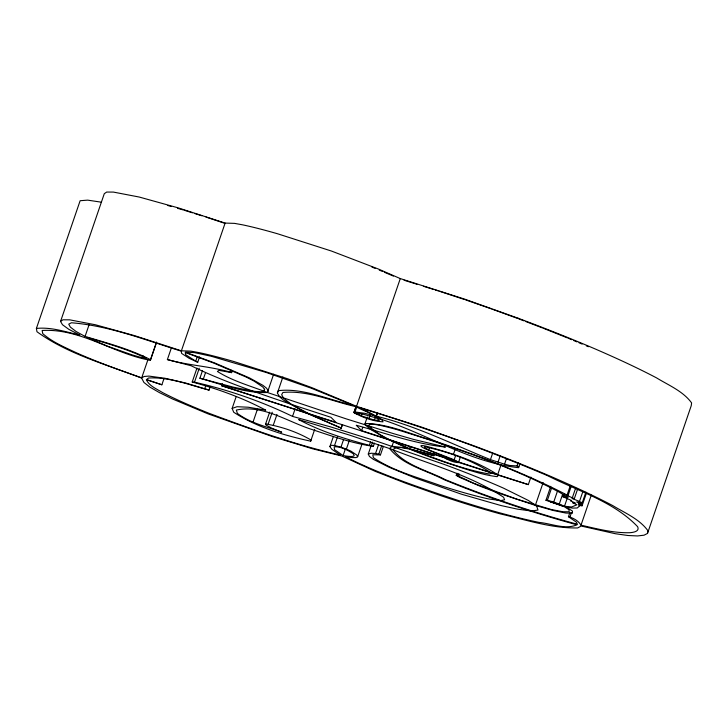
<?xml version="1.0" encoding="UTF-8"?>
<svg xmlns="http://www.w3.org/2000/svg" width="728" height="728" viewBox="0 0 728 728"><rect width="100%" height="100%" fill="white"/><g stroke="black" fill="none" stroke-linecap="round" stroke-linejoin="round"><path stroke-width="1.09" d="M647.501 533.433L647.865 530.639C639.266 518.864 624.942 513.058 612.84 505.642C593.102 495.277 572.836 485.995 552.406 477.113A241.387 22.714 18.9 0 0 474.219 445.909L420.802 426.836L356.547 406.315L311.702 387.596L287.687 378.778L233.906 361.534A107.826 10.147 18.9 0 0 198.871 352.579L190.818 351.124L181.39 350.823L134.507 335.626L95.505 324.788L69.66 319.829L62.936 319.801L60.551 321.439L62.499 324.743L68.832 329.329L79.889 335.098C65.647 331.904 51.151 326.854 36.4 328.446L36.964 331.731C68.032 354.299 106.243 364.355 141.651 378.105L143.926 382.464L149.868 387.087L159.368 392.583L172.427 398.953L208.035 413.859L272.299 436.545L312.567 448.794L341.76 456.001L375.175 471.335L406.024 483.365L439.321 495.158A118.764 11.175 18.9 0 0 500.709 513.995C526.016 519.837 551.46 528.455 577.686 527.937L581.172 526.035L615.287 533.706L627.873 535.499L637.482 535.945L644.043 535.198L647.501 533.433L691.245 405.687L691.6 402.893C683 391.127 668.677 385.312 656.574 377.896C636.845 367.531 616.57 358.249 596.141 349.367A241.387 22.714 18.9 0 0 517.963 318.163M236.172 396.624L232.132 408.426L233.715 412.248C256.738 427.209 284.02 435.417 310.674 441.168L310.983 440.003C297.197 431.931 281.327 426.59 265.62 423.933L265.747 424.897L271.726 428.146L281.736 432.223C266.785 426.654 250.323 423.186 237.364 413.377L236.336 410.055C263.5 404.268 287.769 422.076 312.74 429.729C332.587 436.372 352.579 443.343 373.355 446.364L374.456 443.143M36.4 328.446L80.135 200.71L87.688 200.145L101.419 202.193M60.551 321.439L104.286 193.694L106.679 192.056L113.395 192.083L139.239 197.042L178.242 207.88L225.125 223.077L234.553 223.378L242.606 224.834A107.826 10.147 18.9 0 1 277.65 233.797L331.431 251.042L378.396 269.023L400.282 278.578L464.537 299.09L517.963 318.163M210.165 386.877L209.063 390.099L185.64 383.019L165.292 378.333L148.922 376.085L144.162 376.476L141.696 377.859L122.841 371.207A98.89 9.309 18.9 0 1 76.276 352.725C64.683 347.22 52.498 342.206 42.752 333.642L42.151 330.476C80.635 328.228 113.277 353.662 150.287 360.287L150.614 359.732C129.975 349.067 107.243 343.088 85.067 336.436L89.116 324.633M142.342 357.867L146.219 358.303C127.418 348.994 106.952 343.479 86.96 337.364L107.444 346.182L132.014 354.836L142.342 357.867L143.079 355.719M141.696 377.859L147.948 359.614M150.287 360.287L156.538 342.042M150.614 359.732L156.493 342.56M222.231 383.538L221.494 385.685L336.027 422.395L330.985 417.326L291.364 404.404C257.494 392.829 223.323 381.581 191.136 365.747L167.385 359.568L171.426 347.766M333.206 436.946L329.893 446.61L331.813 449.276L340.322 455.064C295.268 444.872 251.633 429.229 208.436 413.058C192.902 406.797 177.459 400.264 162.572 392.574C156.793 388.916 149.468 386.268 146.31 379.734L161.871 384.784L164.073 378.351M181.39 350.823L225.125 223.077M199.554 356.875L197.716 362.235L195.732 361.161L197.206 356.875M232.132 408.426L237.019 406.706L248.266 407.225L265.738 410.155C242.497 397.752 217.581 388.852 192.21 382.009L196.988 368.05M192.21 382.009L194.476 382.191L199.254 368.231M530.894 477.104L528.319 484.62L361.625 430.648L356.265 425.261C385.731 433.278 414.951 443.816 445.427 447.056L413.504 439.394L393.047 433.506L345.918 418.773L267.394 392.501C244.435 393.338 221.803 384.384 199.891 378.232L202.466 370.716M199.891 378.232L203.303 379.133L205.514 372.691M204.786 388.561L205.888 385.339M167.385 359.568C187.988 365.411 209.609 366.22 230.175 372.099L230.912 369.951M342.624 424.934L341.068 428.155L305.432 412.567L283.392 400.018L279.679 396.796L277.377 393.065L278.305 390.663C303.43 387.751 328.483 399.881 352.725 405.132L311.284 388.206L266.266 372.499L211.211 356.256L194.249 352.589L185.403 352.161L215.151 363.145L249.522 377.932L262.972 385.367L266.548 388.197L268.277 390.8L267.394 392.501C250.614 385.931 232.733 381.19 217.417 371.462L218.946 370.352L231.631 372.636L232.359 370.488M253.035 422.094L257.448 409.209M203.303 379.133L233.142 387.105L253.053 391.191L260.296 391.864L263.9 391.291L264.637 389.143M267.394 392.501L273.646 374.247M265.62 423.933L269.66 412.13M277.377 393.065L282.892 376.968M268.186 424.033L272.226 412.221M273.291 425.207L276.968 414.469M371.207 445.454L368.268 454.045L369.424 456.438L373.246 459.295L389.061 467.258L414.824 477.841L461.416 494.185L501.11 505.569L517.408 509.136L529.338 510.728L531.959 510.992L537.992 510.046L536.782 506.47L535.426 505.114L528.21 500.373L503.539 488.16A141.241 13.295 18.9 0 0 444.389 464.491L375.966 440.931L330.521 426.872L292.538 416.407L295.113 408.89M310.674 441.168L314.714 429.356M329.893 446.61L330.84 445.309L334.552 445.472L337.492 436.882M341.068 428.155L342.169 424.934M334.552 445.472L340.959 447.192L343.525 439.676M569.933 512.403L568.459 516.698C573.236 517.89 578.469 520.784 580.999 525.17C596.969 528.783 613.094 533.078 629.584 532.723A288.943 27.191 18.9 0 0 637.591 526.653C613.895 501.692 577.923 491.009 547.793 475.784C486.677 449.631 423.996 427.19 360.36 407.989L376.622 416.289L381.609 419.464L383.046 421.84C372.9 421.184 362.69 417.654 353.908 412.539L356.11 406.097M520.001 463.645L518.582 467.667C469.724 462.507 427.627 434.143 381.609 419.464L362.007 413.895L358.003 413.24L356.438 413.932L353.908 412.539L356.21 406.488M356.547 406.315L400.282 278.578M353.908 412.539L354.909 412.285L356.374 407.989M343.125 455.537A71.481 6.725 18.9 0 0 354.181 455.437L353.162 453.662C347.493 450.15 341.032 446.446 334.17 446.755L334.525 449.649L343.125 455.537L345.336 449.094M373.355 446.364C347.875 439.83 322.085 432.168 298.68 419.583L348.812 434.862L389.616 448.557C402.757 465.128 425.643 469.988 443.707 479.515C487.114 497.406 531.713 512.421 576.995 524.824C565.01 529.929 551.205 523.487 538.875 522.376C511.384 516.562 484.357 508.79 457.603 500.245C419.574 487.496 381.226 474.865 345.372 456.702L351.961 457.575L356.056 457.594L357.666 456.756L356.784 455.046L350.814 451.06L346.373 449.103L349.313 440.522M341.523 428.155L310.783 414.733L291.364 404.404L283.538 398.152L281.663 394.658L282.919 392.465C307.844 390.081 332.141 401.41 356.156 406.715C363.572 411.293 373.992 413.149 379.361 420.356L374.356 420.147L361.325 415.825L362.062 413.686M361.625 430.648L362.726 427.427M383.401 446.3L380.462 454.891L372.781 454.754L373.382 457.657C393.311 471.098 417.253 477.168 439.657 485.285A83.711 7.881 18.9 0 0 488.879 498.989L500.746 500.591L504.586 499.799L503.594 497.26C469.86 474.82 429.675 464.437 392.41 449.531L389.616 448.557L392.001 446.246L407.079 448.066L386.541 438.684L370.834 429.556L365.347 424.961L365.065 423.496L367.276 417.053M368.987 418.6L370.088 415.379M357.666 456.756L362.08 443.871M371.517 427.363L370.779 429.511L371.562 427.409M374.356 420.147L375.457 416.926M354.372 411.857L364.61 413.295L376.276 416.17L377.377 412.949M376.276 416.17L377.732 413.067M369.487 445.008L370.598 441.787M377.859 420.711L378.587 418.564M371.426 445.336L372.527 442.124M368.268 454.045L371.171 453.253L375.539 453.48L378.487 444.89M375.539 453.48L378.797 454.136L381.736 445.545M392.001 446.246L393.475 441.951M563.417 494.476L562.68 496.623L568.095 497.461L558.549 491.782C507.252 464.883 451.942 446.664 396.76 429.575A58.104 5.469 18.9 0 0 374.265 424.369L370.261 424.096L368.04 425.834L380.071 434.652L389.289 439.612L409.509 448.666L410.246 446.519M528.319 484.62L498.352 475.184C476.694 460.815 451.069 453.153 426.18 446.191A23.696 2.23 18.9 0 0 425.998 449.14L454.973 460.788L445.145 458.267C449.458 460.487 454.436 462.79 459.313 462.617L454.172 459.787L428.701 449.904L429.438 447.756M428.701 449.904L424.724 447.629L424.77 446.692C447.947 451.824 471.435 459.814 491.309 472.936L489.635 474.046C462.771 469.496 437.282 459.086 411.848 449.64L433.888 455.692L434.625 453.544M453.444 454.39L455.282 449.021M454.172 459.787L455.646 455.491M458.676 461.98L460.515 456.611M586.495 492.901L582.082 505.778L578.833 505.46L579.543 505.942L577.277 507.971L572.727 508.108L566.284 507.143L572.463 511.065L572.463 513.222L565.865 513.058L553.426 510.528L535.908 505.587L497.16 492.629L480.325 486.304L459.641 477.368L456.238 475.402L456.975 473.264M456.238 475.402L457.266 475.52L458.003 473.373M550.741 486.331L545.964 500.282L564.255 506.697L569.087 509.736L569.087 511.811L562.844 511.739L551.305 509.518L516.389 499.026L474.292 483.492L458.649 476.221L459.386 474.074M518.9 466.866L517.071 465.947L509.618 465.465L504.531 464.182L490.454 459.632L492.665 453.189M498.007 462.189L500.218 455.755M497.715 474.547L501.019 464.892M504.531 464.182L506.37 458.813M517.071 465.947L518.172 462.726M535.426 505.114L543.143 482.564M545.964 500.282L547.392 500.236L551.433 488.424M547.392 500.236L553.708 502.093L557.384 491.364M562.68 496.623L571.58 500.509L570.461 500.764L575.22 503.021L572.699 502.793L576.967 504.777L571.607 506.979L564.482 506.26L559.268 504.058L562.571 494.403M563.536 496.332L564.264 494.185M577.632 489.007L574.328 498.671L566.157 495.058L567.076 495.058L570.388 485.403M567.931 495.914L571.234 486.259M564.482 506.26L567.057 498.744M572.381 497.634L575.693 487.969M570.006 516.871L571.471 512.576M585.885 492.183L582.209 502.921L579.497 501.455L582.8 491.791M582.082 505.778L578.378 503.894L580.844 504.477L581.572 502.329M580.999 525.17L591.291 495.113M580.844 504.477L581.026 504.022L576.649 501.92L582.209 502.921M263.9 391.291L264.619 389.589L262.945 387.105L254.045 381.099L246.528 377.231L213.477 362.972L185.294 352.516L185.576 354.636L195.732 361.161M365.065 423.496C389.152 423.696 412.294 434.971 435.371 441.305C480.38 456.356 524.924 473.145 567.076 495.058M574.328 498.671L572.035 498.443L579.497 501.455M197.716 362.235L189.089 358.285L181.645 353.435L181.154 351.105C145.163 340.003 109.209 325.671 71.38 322.777L68.741 324.151L70.325 327.09L76.049 331.477L85.067 336.436M209.063 390.099C189.271 384.939 169.224 376.84 148.539 378.005L146.556 379.525L161.871 384.784M194.476 382.191C228.283 389.835 261.361 401.264 292.538 416.407M409.509 448.666L433.888 455.692M376.622 416.289C416.325 425.889 452.816 444.444 490.454 459.632M167.822 205.496L171.071 206.434M177.568 208.317L182.983 209.882M404.095 280.244L416.989 284.257M423.432 286.259L433.105 289.271M435.253 289.935L438.474 290.936M184.066 210.192L192.438 212.813M194.54 213.468L201.865 215.761M439.548 291.273L464.582 299.563M206.051 217.071L223.851 223.014M465.629 299.9L491.664 308.963M553.708 502.093L559.268 504.058M340.959 447.192L346.373 449.103M221.494 385.685L498.352 475.184L497.215 476.667C480.07 474.638 463.827 468.24 447.447 463.099A74.302 6.989 18.9 0 1 409.755 449.149L401.155 447.565L396.05 447.556L392.874 449.649C405.441 465.711 427.764 470.461 445.227 479.625C488.324 497.088 532.423 512.175 577.34 524.242L576.467 522.222L568.459 516.698M492.701 309.345L517.654 318.454M230.175 372.099L231.631 372.636M518.7 318.855L523.887 320.839M525.962 321.63L542.569 327.982M371.953 267.112L375.129 268.359M543.607 328.383L567.512 337.947M568.55 338.365L571.68 339.685M573.773 340.567L576.904 341.887M578.997 342.761L582.127 344.08M586.304 345.846L588.397 346.719M379.233 270.061L382.273 271.362M384.293 272.217L393.42 276.094M378.797 454.136L380.462 454.891M457.266 475.52L458.649 476.221M354.909 412.285L361.325 415.825M550.95 501.619L550.377 501.738L562.48 505.86L550.95 501.619"/></g></svg>
